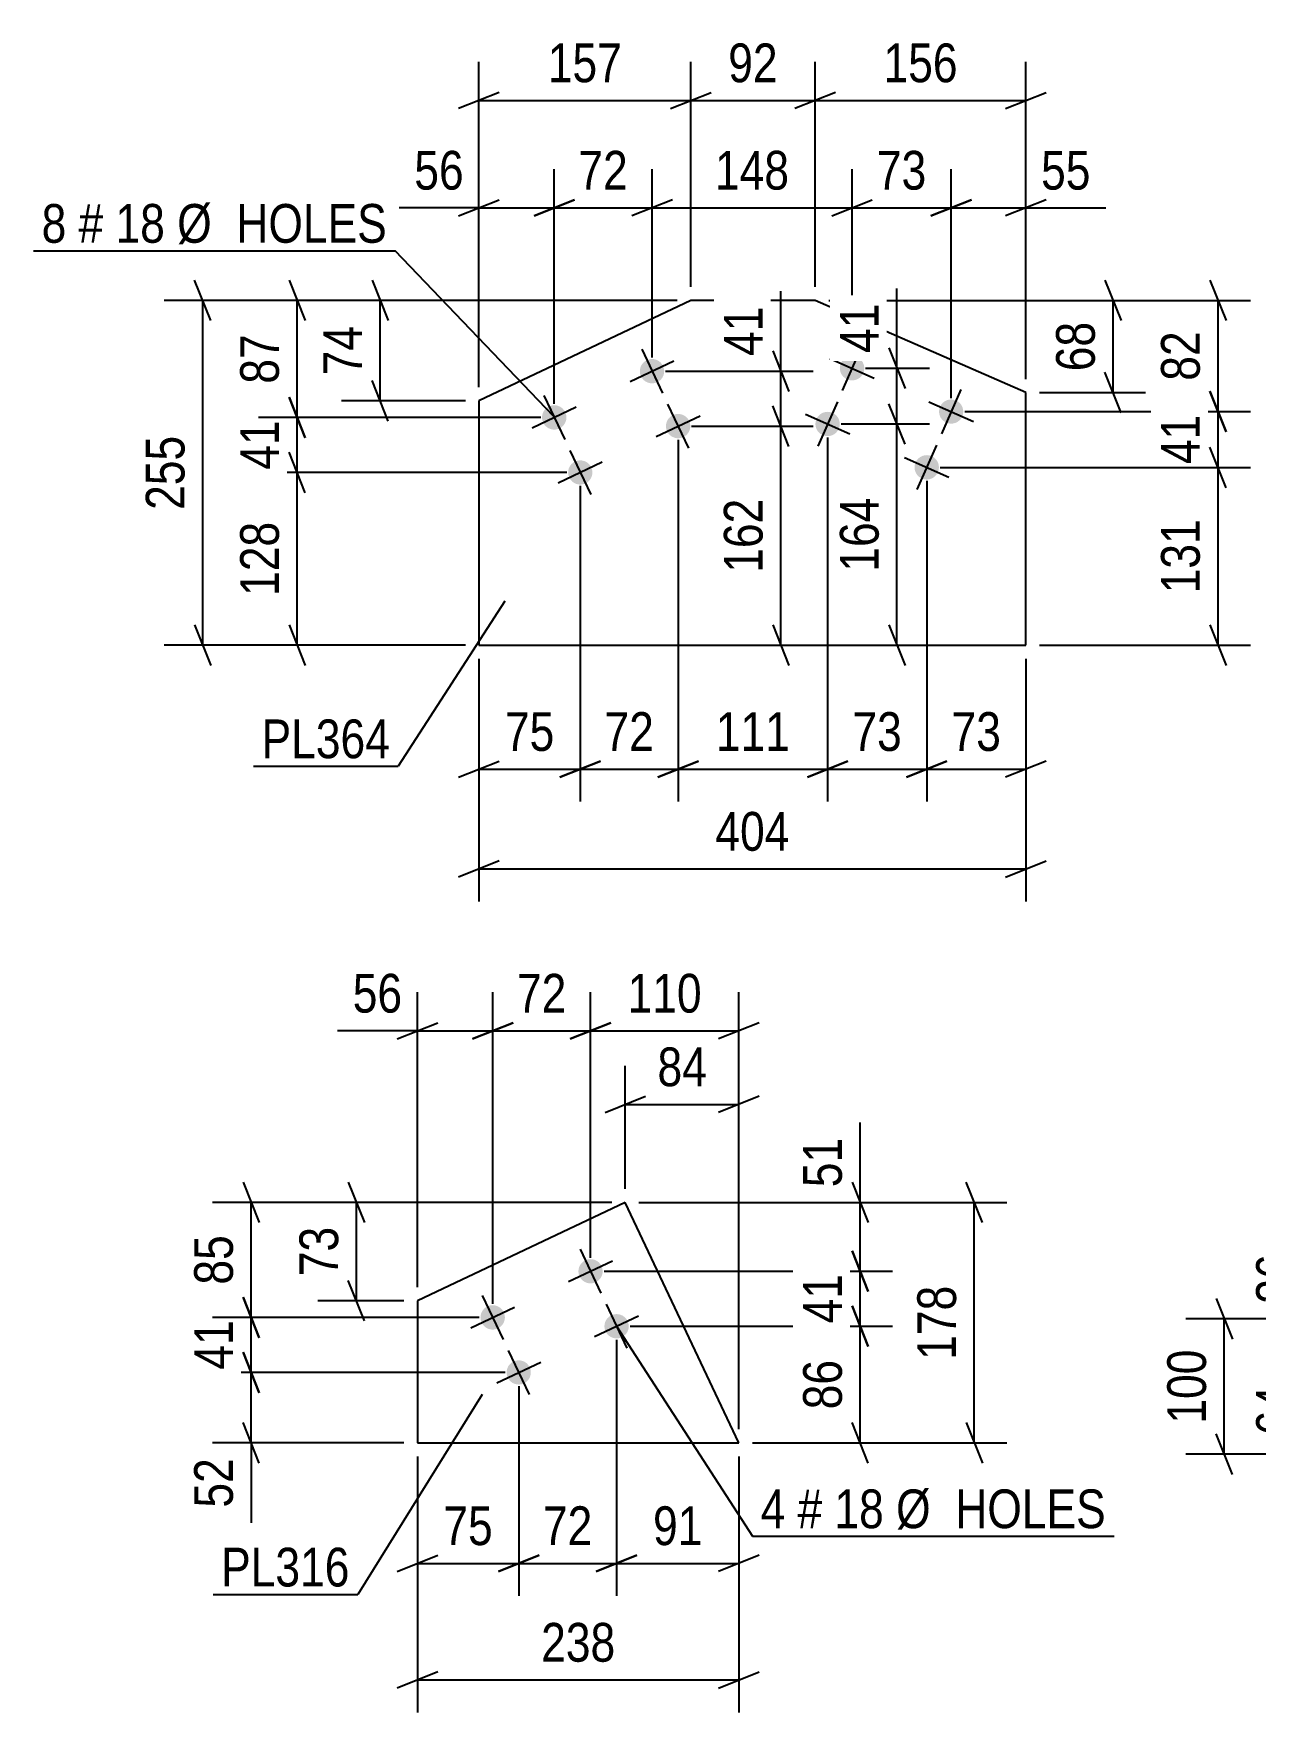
# Model space of a CAD drawing. Header units: millimetres. Extents: x 0 to 594, y 0 to 420.
# Drawn here: x 259.1 to 349.4, y 197.2 to 321.3 of the extents above; entities that cross this region are included whole.
import ezdxf

# ---------------------------------------------------------------- set-up
doc = ezdxf.new("R2010")
doc.units = ezdxf.units.MM
doc.styles.add('Arial Narrow', font='ARIALN.TTF', dxfattribs={"height": 0.2})

# ---------------------------------------------------------------- blocks, each defined once
blk = doc.blocks.new('Part-570345859-2017 - 2001')
at = {"color": 2, "linetype": 'Continuous'}
for p, q in [((302.84, 234.93), (287.47, 227.66)), ((311.24, 217.15), (302.84, 234.93)), ((287.47, 227.66), (287.47, 217.15)), ((287.47, 217.15), (311.24, 217.15))]:
    blk.add_line(p, q, dxfattribs=at)
blk = doc.blocks.new('Bolt-570345859-2022 - 2001')
at = {"linetype": 'Continuous'}
for points in [[(301.08, 230.22, -1), (299.46, 229.45, -1)], [(293.85, 226.81, -1), (292.22, 226.04, -1)], [(303.01, 226.15, -1), (301.38, 225.39, -1)], [(295.77, 222.74, -1), (294.15, 221.97, -1)]]:
    blk.add_hatch(color=1, dxfattribs=at).paths.add_polyline_path(points)
at = {"color": 1, "linetype": 'Continuous'}
for p, q in [((299.5, 231.47), (301.04, 228.21)), ((298.64, 229.07), (301.9, 230.61)), ((291.41, 225.65), (294.66, 227.19)), ((292.27, 228.05), (293.81, 224.79)), ((301.42, 227.4), (302.96, 224.14)), ((300.56, 225), (303.82, 226.54)), ((294.19, 223.98), (295.73, 220.73)), ((293.33, 221.58), (296.59, 223.12))]:
    blk.add_line(p, q, dxfattribs=at)
blk = doc.blocks.new('Bolt-570345859-1425 - 1376')
at = {"linetype": 'Continuous'}
for points in [[(305.63, 296.77, -1), (304, 296, -1)], [(298.4, 293.35, -1), (296.77, 292.58, -1)], [(307.56, 292.71, -1), (305.93, 291.94, -1)], [(300.32, 289.28, -1), (298.7, 288.51, -1)]]:
    blk.add_hatch(color=1, dxfattribs=at).paths.add_polyline_path(points)
at = {"color": 1, "linetype": 'Continuous'}
for p, q in [((304.05, 298.02), (305.59, 294.76)), ((303.19, 295.62), (306.44, 297.16)), ((296.82, 294.59), (298.36, 291.34)), ((295.96, 292.19), (299.21, 293.74)), ((305.12, 291.55), (308.37, 293.09)), ((305.97, 293.95), (307.51, 290.69)), ((298.74, 290.52), (300.28, 287.27)), ((297.88, 288.13), (301.14, 289.67))]:
    blk.add_line(p, q, dxfattribs=at)
blk = doc.blocks.new('Part-570345859-1392 - 1376')
at = {"color": 2, "linetype": 'Continuous'}
for p, q in [((307.68, 301.62), (292.02, 294.2)), ((316.88, 301.62), (307.68, 301.62)), ((332.46, 294.8), (316.88, 301.62)), ((292.02, 294.2), (292.02, 276.12)), ((332.46, 276.12), (332.46, 294.8)), ((292.02, 276.12), (332.46, 276.12))]:
    blk.add_line(p, q, dxfattribs=at)
blk = doc.blocks.new('Bolt-570345859-1430 - 1376')
at = {"linetype": 'Continuous'}
for points in [[(320.43, 296.24, -1), (318.78, 296.97, -1)], [(327.75, 293.04, -1), (326.11, 293.76, -1)], [(318.62, 292.12, -1), (316.97, 292.84, -1)], [(325.95, 288.91, -1), (324.3, 289.64, -1)]]:
    blk.add_hatch(color=1, dxfattribs=at).paths.add_polyline_path(points)
at = {"color": 1, "linetype": 'Continuous'}
for p, q in [((320.32, 298.25), (318.88, 294.96)), ((317.95, 297.33), (321.25, 295.88)), ((327.65, 295.04), (326.21, 291.75)), ((316.15, 293.21), (319.44, 291.76)), ((318.52, 294.13), (317.07, 290.83)), ((325.28, 294.12), (328.58, 292.67)), ((325.85, 290.92), (324.4, 287.63)), ((323.48, 290), (326.77, 288.55))]:
    blk.add_line(p, q, dxfattribs=at)
blk = doc.blocks.new('StraightDimension-570345859-5906 - 5767')
at = {"color": 7, "linetype": 'Continuous'}
for p, q in [((353.69, 226.31), (353.69, 232.22)), ((353.69, 226.31), (353.69, 232.22)), ((353.09, 227.81), (354.29, 224.81)), ((359.39, 226.31), (350.84, 226.31)), ((353.69, 222.74), (353.69, 226.31)), ((354.29, 221.24), (353.09, 224.24)), ((358.28, 222.74), (350.84, 222.74))]:
    blk.add_line(p, q, dxfattribs=at)
at = {"color": 0}
blk.add_wipeout([(352.94, 231.7), (348.74, 231.7), (348.74, 226.84), (352.94, 226.84)], dxfattribs=at)
at = {"color": 3, "style": 'Arial Narrow'}
blk.add_text('36', height=2.863, rotation=90.0002, dxfattribs=at).set_placement((352.34, 227.44))
blk = doc.blocks.new('StraightDimension-570345859-5930 - 5767')
at = {"color": 7, "linetype": 'Continuous'}
for p, q in [((353.09, 224.24), (354.29, 221.24)), ((358.28, 222.74), (350.84, 222.74)), ((353.69, 216.31), (353.69, 222.74)), ((354.29, 214.81), (353.09, 217.81)), ((366.71, 216.31), (350.84, 216.31))]:
    blk.add_line(p, q, dxfattribs=at)
at = {"color": 0}
blk.add_wipeout([(352.94, 221.96), (348.74, 221.96), (348.74, 217.1), (352.94, 217.1)], dxfattribs=at)
at = {"color": 3, "style": 'Arial Narrow'}
blk.add_text('64', height=2.863, rotation=90.0002, dxfattribs=at).set_placement((352.34, 217.7))
blk = doc.blocks.new('StraightDimension-570345859-5955 - 5767')
at = {"color": 7, "linetype": 'Continuous'}
for p, q in [((346.52, 227.81), (347.72, 224.81)), ((359.39, 226.31), (344.27, 226.31)), ((347.12, 216.31), (347.12, 226.31)), ((347.72, 214.81), (346.52, 217.81)), ((366.71, 216.31), (344.27, 216.31))]:
    blk.add_line(p, q, dxfattribs=at)
at = {"color": 0}
blk.add_wipeout([(346.37, 224.66), (342.17, 224.66), (342.17, 217.97), (346.37, 217.97)], dxfattribs=at)
at = {"color": 3, "style": 'Arial Narrow'}
blk.add_text('100', height=2.863, rotation=90.0002, dxfattribs=at).set_placement((345.77, 218.57))
blk = doc.blocks.new('StraightDimension-570345859-2045 - 2001')
at = {"color": 7, "linetype": 'Continuous'}
for p, q in [((319.6, 227.27), (320.8, 224.27)), ((303.19, 225.77), (322.6, 225.77)), ((320.2, 217.15), (320.2, 225.77)), ((320.8, 215.65), (319.6, 218.65)), ((312.24, 217.15), (322.6, 217.15))]:
    blk.add_line(p, q, dxfattribs=at)
at = {"color": 0}
blk.add_wipeout([(319.45, 223.89), (315.25, 223.89), (315.25, 219.03), (319.45, 219.03)], dxfattribs=at)
at = {"color": 3, "style": 'Arial Narrow'}
blk.add_text('86', height=2.863, rotation=90.0002, dxfattribs=at).set_placement((318.85, 219.63))
blk = doc.blocks.new('StraightDimension-570345859-2136 - 2001')
at = {"color": 7, "linetype": 'Continuous'}
for p, q in [((287.47, 216.15), (287.47, 197.22)), ((311.24, 216.15), (311.24, 197.22)), ((288.97, 200.22), (285.97, 199.02)), ((309.74, 199.02), (312.74, 200.22)), ((287.47, 199.62), (311.24, 199.62))]:
    blk.add_line(p, q, dxfattribs=at)
at = {"color": 0}
blk.add_wipeout([(302.7, 200.37), (302.7, 204.57), (296.02, 204.57), (296.02, 200.37)], dxfattribs=at)
at = {"color": 3, "style": 'Arial Narrow'}
blk.add_text('238', height=2.863, dxfattribs=at).set_placement((296.62, 200.97))
blk = doc.blocks.new('StraightDimension-570345859-2120 - 2001')
at = {"color": 7, "linetype": 'Continuous'}
for p, q in [((329.24, 233.43), (328.04, 236.43)), ((303.84, 234.93), (331.04, 234.93)), ((328.64, 217.15), (328.64, 234.93)), ((328.04, 218.65), (329.24, 215.65)), ((312.24, 217.15), (331.04, 217.15))]:
    blk.add_line(p, q, dxfattribs=at)
at = {"color": 0}
blk.add_wipeout([(327.89, 229.38), (323.69, 229.38), (323.69, 222.69), (327.89, 222.69)], dxfattribs=at)
at = {"color": 3, "style": 'Arial Narrow'}
blk.add_text('178', height=2.863, rotation=90.0002, dxfattribs=at).set_placement((327.29, 223.29))
blk = doc.blocks.new('StraightDimension-570345859-2068 - 2001')
at = {"color": 7, "linetype": 'Continuous'}
for p, q in [((274.58, 223.85), (275.78, 220.85)), ((293.96, 222.35), (272.33, 222.35)), ((275.18, 217.15), (275.18, 222.35)), ((275.78, 215.65), (274.58, 218.65)), ((286.47, 217.15), (272.33, 217.15)), ((275.18, 217.15), (275.18, 211.24)), ((275.18, 217.15), (275.18, 211.24))]:
    blk.add_line(p, q, dxfattribs=at)
at = {"color": 0}
blk.add_wipeout([(274.43, 216.62), (270.23, 216.62), (270.23, 211.76), (274.43, 211.76)], dxfattribs=at)
at = {"color": 3, "style": 'Arial Narrow'}
blk.add_text('52', height=2.863, rotation=90.0002, dxfattribs=at).set_placement((273.83, 212.36))
blk = doc.blocks.new('StraightDimension-570345859-2059 - 2001')
at = {"color": 7, "linetype": 'Continuous'}
for p, q in [((320.2, 234.93), (320.2, 240.83)), ((320.2, 234.93), (320.2, 240.83)), ((319.6, 236.43), (320.8, 233.43)), ((303.84, 234.93), (322.6, 234.93)), ((320.2, 229.84), (320.2, 234.93)), ((320.8, 228.34), (319.6, 231.34)), ((301.27, 229.84), (322.6, 229.84))]:
    blk.add_line(p, q, dxfattribs=at)
at = {"color": 0}
blk.add_wipeout([(319.45, 240.31), (315.25, 240.31), (315.25, 235.45), (319.45, 235.45)], dxfattribs=at)
at = {"color": 3, "style": 'Arial Narrow'}
blk.add_text('51', height=2.863, rotation=90.0002, dxfattribs=at).set_placement((318.85, 236.05))
blk = doc.blocks.new('StraightDimension-570345859-2030 - 2001')
at = {"color": 7, "linetype": 'Continuous'}
for p, q in [((302.19, 224.77), (302.19, 205.84)), ((311.24, 216.15), (311.24, 205.84)), ((300.69, 207.64), (303.69, 208.84)), ((312.74, 208.84), (309.74, 207.64)), ((302.19, 208.24), (311.24, 208.24))]:
    blk.add_line(p, q, dxfattribs=at)
at = {"color": 0}
blk.add_wipeout([(309.15, 208.99), (309.15, 213.19), (304.29, 213.19), (304.29, 208.99)], dxfattribs=at)
at = {"color": 3, "style": 'Arial Narrow'}
blk.add_text('91', height=2.863, dxfattribs=at).set_placement((304.89, 209.59))
blk = doc.blocks.new('StraightDimension-570345859-2024 - 2001')
at = {"color": 7, "linetype": 'Continuous'}
for p, q in [((294.96, 221.35), (294.96, 205.84)), ((287.47, 216.15), (287.47, 205.84)), ((285.97, 207.64), (288.97, 208.84)), ((296.46, 208.84), (293.46, 207.64)), ((287.47, 208.24), (294.96, 208.24))]:
    blk.add_line(p, q, dxfattribs=at)
at = {"color": 0}
blk.add_wipeout([(293.64, 208.99), (293.64, 213.19), (288.79, 213.19), (288.79, 208.99)], dxfattribs=at)
at = {"color": 3, "style": 'Arial Narrow'}
blk.add_text('75', height=2.863, dxfattribs=at).set_placement((289.39, 209.59))
blk = doc.blocks.new('StraightDimension-570345859-2036 - 2001')
at = {"color": 7, "linetype": 'Continuous'}
for p, q in [((302.19, 224.77), (302.19, 205.84)), ((294.96, 221.35), (294.96, 205.84)), ((293.46, 207.64), (296.46, 208.84)), ((303.69, 208.84), (300.69, 207.64)), ((294.96, 208.24), (302.19, 208.24))]:
    blk.add_line(p, q, dxfattribs=at)
at = {"color": 0}
blk.add_wipeout([(301, 208.99), (301, 213.19), (296.15, 213.19), (296.15, 208.99)], dxfattribs=at)
at = {"color": 3, "style": 'Arial Narrow'}
blk.add_text('72', height=2.863, dxfattribs=at).set_placement((296.75, 209.59))
blk = doc.blocks.new('StraightDimension-570345859-2051 - 2001')
at = {"color": 7, "linetype": 'Continuous'}
for p, q in [((319.6, 231.34), (320.8, 228.34)), ((301.27, 229.84), (322.6, 229.84)), ((320.2, 225.77), (320.2, 229.84)), ((320.8, 224.27), (319.6, 227.27)), ((303.19, 225.77), (322.6, 225.77))]:
    blk.add_line(p, q, dxfattribs=at)
at = {"color": 0}
blk.add_wipeout([(319.45, 230.23), (315.25, 230.23), (315.25, 225.38), (319.45, 225.38)], dxfattribs=at)
at = {"color": 3, "style": 'Arial Narrow'}
blk.add_text('41', height=2.863, rotation=90.0002, dxfattribs=at).set_placement((318.85, 225.98))
blk = doc.blocks.new('StraightDimension-570345859-2074 - 2001')
at = {"color": 7, "linetype": 'Continuous'}
for p, q in [((274.58, 227.92), (275.78, 224.92)), ((292.04, 226.42), (272.33, 226.42)), ((275.18, 222.35), (275.18, 226.42)), ((275.78, 220.85), (274.58, 223.85)), ((293.96, 222.35), (272.33, 222.35))]:
    blk.add_line(p, q, dxfattribs=at)
at = {"color": 0}
blk.add_wipeout([(274.43, 226.82), (270.23, 226.82), (270.23, 221.96), (274.43, 221.96)], dxfattribs=at)
at = {"color": 3, "style": 'Arial Narrow'}
blk.add_text('41', height=2.863, rotation=90.0002, dxfattribs=at).set_placement((273.83, 222.56))
blk = doc.blocks.new('StraightDimension-570345859-2082 - 2001')
at = {"color": 7, "linetype": 'Continuous'}
for p, q in [((274.58, 236.43), (275.78, 233.43)), ((301.84, 234.93), (272.33, 234.93)), ((275.18, 226.42), (275.18, 234.93)), ((275.78, 224.92), (274.58, 227.92)), ((292.04, 226.42), (272.33, 226.42))]:
    blk.add_line(p, q, dxfattribs=at)
at = {"color": 0}
blk.add_wipeout([(274.43, 233.1), (270.23, 233.1), (270.23, 228.25), (274.43, 228.25)], dxfattribs=at)
at = {"color": 3, "style": 'Arial Narrow'}
blk.add_text('85', height=2.863, rotation=90.0002, dxfattribs=at).set_placement((273.83, 228.85))
blk = doc.blocks.new('StraightDimension-570345859-2091 - 2001')
at = {"color": 7, "linetype": 'Continuous'}
for p, q in [((287.47, 228.66), (287.47, 250.46)), ((293.04, 227.42), (293.04, 250.46)), ((287.47, 247.61), (281.57, 247.61)), ((287.47, 247.61), (281.57, 247.61)), ((285.97, 247.01), (288.97, 248.21)), ((287.47, 247.61), (293.04, 247.61)), ((294.54, 248.21), (291.54, 247.01))]:
    blk.add_line(p, q, dxfattribs=at)
at = {"color": 0}
blk.add_wipeout([(286.95, 248.36), (286.95, 252.56), (282.09, 252.56), (282.09, 248.36)], dxfattribs=at)
at = {"color": 3, "style": 'Arial Narrow'}
blk.add_text('56', height=2.863, dxfattribs=at).set_placement((282.69, 248.96))
blk = doc.blocks.new('StraightDimension-570345859-2101 - 2001')
at = {"color": 7, "linetype": 'Continuous'}
for p, q in [((293.04, 227.42), (293.04, 250.46)), ((300.27, 230.84), (300.27, 250.46)), ((291.54, 247.01), (294.54, 248.21)), ((293.04, 247.61), (300.27, 247.61)), ((301.77, 248.21), (298.77, 247.01))]:
    blk.add_line(p, q, dxfattribs=at)
at = {"color": 0}
blk.add_wipeout([(299.08, 248.36), (299.08, 252.56), (294.23, 252.56), (294.23, 248.36)], dxfattribs=at)
at = {"color": 3, "style": 'Arial Narrow'}
blk.add_text('72', height=2.863, dxfattribs=at).set_placement((294.83, 248.96))
blk = doc.blocks.new('StraightDimension-570345859-2111 - 2001')
at = {"color": 7, "linetype": 'Continuous'}
for p, q in [((300.27, 230.84), (300.27, 250.46)), ((311.24, 218.15), (311.24, 250.46)), ((298.77, 247.01), (301.77, 248.21)), ((300.27, 247.61), (311.24, 247.61)), ((312.74, 248.21), (309.74, 247.01))]:
    blk.add_line(p, q, dxfattribs=at)
at = {"color": 0}
blk.add_wipeout([(309.1, 248.36), (309.1, 252.56), (302.41, 252.56), (302.41, 248.36)], dxfattribs=at)
at = {"color": 3, "style": 'Arial Narrow'}
blk.add_text('110', height=2.863, dxfattribs=at).set_placement((303.01, 248.96))
blk = doc.blocks.new('StraightDimension-570345859-2127 - 2001')
at = {"color": 7, "linetype": 'Continuous'}
for p, q in [((282.36, 236.43), (283.56, 233.43)), ((301.84, 234.93), (280.11, 234.93)), ((282.96, 227.66), (282.96, 234.93)), ((283.56, 226.16), (282.36, 229.16)), ((286.47, 227.66), (280.11, 227.66))]:
    blk.add_line(p, q, dxfattribs=at)
at = {"color": 0}
blk.add_wipeout([(282.21, 233.72), (278.01, 233.72), (278.01, 228.87), (282.21, 228.87)], dxfattribs=at)
at = {"color": 3, "style": 'Arial Narrow'}
blk.add_text('73', height=2.863, rotation=90.0002, dxfattribs=at).set_placement((281.61, 229.47))
blk = doc.blocks.new('StraightDimension-570345859-2141 - 2001')
at = {"color": 7, "linetype": 'Continuous'}
for p, q in [((302.84, 235.93), (302.84, 245.02)), ((311.24, 218.15), (311.24, 245.02)), ((301.34, 241.57), (304.34, 242.77)), ((302.84, 242.17), (311.24, 242.17)), ((312.74, 242.77), (309.74, 241.57))]:
    blk.add_line(p, q, dxfattribs=at)
at = {"color": 0}
blk.add_wipeout([(309.47, 242.92), (309.47, 247.12), (304.62, 247.12), (304.62, 242.92)], dxfattribs=at)
at = {"color": 3, "style": 'Arial Narrow'}
blk.add_text('84', height=2.863, dxfattribs=at).set_placement((305.22, 243.52))
blk = doc.blocks.new('StraightDimension-570345859-1489 - 1376')
at = {"color": 7, "linetype": 'Continuous'}
for p, q in [((292.02, 295.2), (292.02, 311.31)), ((297.59, 293.96), (297.59, 311.31)), ((292.02, 308.46), (286.11, 308.46)), ((292.02, 308.46), (286.11, 308.46)), ((290.52, 307.86), (293.52, 309.06)), ((292.02, 308.46), (297.59, 308.46)), ((299.09, 309.06), (296.09, 307.86))]:
    blk.add_line(p, q, dxfattribs=at)
at = {"color": 0}
blk.add_wipeout([(291.5, 309.21), (291.5, 313.41), (286.64, 313.41), (286.64, 309.21)], dxfattribs=at)
at = {"color": 3, "style": 'Arial Narrow'}
blk.add_text('56', height=2.863, dxfattribs=at).set_placement((287.24, 309.81))
blk = doc.blocks.new('StraightDimension-570345859-1444 - 1376')
at = {"color": 7, "linetype": 'Continuous'}
for p, q in [((307.68, 302.62), (307.68, 319.25)), ((316.88, 302.62), (316.88, 319.25)), ((306.18, 315.8), (309.18, 317)), ((318.38, 317), (315.38, 315.8)), ((307.68, 316.4), (316.88, 316.4))]:
    blk.add_line(p, q, dxfattribs=at)
at = {"color": 0}
blk.add_wipeout([(314.71, 317.15), (314.71, 321.35), (309.85, 321.35), (309.85, 317.15)], dxfattribs=at)
at = {"color": 3, "style": 'Arial Narrow'}
blk.add_text('92', height=2.863, dxfattribs=at).set_placement((310.45, 317.75))
blk = doc.blocks.new('StraightDimension-570345859-1432 - 1376')
at = {"color": 7, "linetype": 'Continuous'}
for p, q in [((292.02, 295.2), (292.02, 319.25)), ((307.68, 302.62), (307.68, 319.25)), ((293.52, 317), (290.52, 315.8)), ((306.18, 315.8), (309.18, 317)), ((292.02, 316.4), (307.68, 316.4))]:
    blk.add_line(p, q, dxfattribs=at)
at = {"color": 0}
blk.add_wipeout([(303.19, 317.15), (303.19, 321.35), (296.51, 321.35), (296.51, 317.15)], dxfattribs=at)
at = {"color": 3, "style": 'Arial Narrow'}
blk.add_text('157', height=2.863, dxfattribs=at).set_placement((297.11, 317.75))
blk = doc.blocks.new('StraightDimension-570345859-1519 - 1376')
at = {"color": 7, "linetype": 'Continuous'}
for p, q in [((319.6, 297.61), (319.6, 311.31)), ((326.93, 294.4), (326.93, 311.31)), ((318.1, 307.86), (321.1, 309.06)), ((319.6, 308.46), (326.93, 308.46)), ((328.43, 309.06), (325.43, 307.86))]:
    blk.add_line(p, q, dxfattribs=at)
at = {"color": 0}
blk.add_wipeout([(325.69, 309.21), (325.69, 313.41), (320.84, 313.41), (320.84, 309.21)], dxfattribs=at)
at = {"color": 3, "style": 'Arial Narrow'}
blk.add_text('73', height=2.863, dxfattribs=at).set_placement((321.44, 309.81))
blk = doc.blocks.new('StraightDimension-570345859-1455 - 1376')
at = {"color": 7, "linetype": 'Continuous'}
for p, q in [((316.88, 302.62), (316.88, 319.25)), ((332.46, 295.8), (332.46, 319.25)), ((318.38, 317), (315.38, 315.8)), ((330.96, 315.8), (333.96, 317)), ((316.88, 316.4), (332.46, 316.4))]:
    blk.add_line(p, q, dxfattribs=at)
at = {"color": 0}
blk.add_wipeout([(328.01, 317.15), (328.01, 321.35), (321.33, 321.35), (321.33, 317.15)], dxfattribs=at)
at = {"color": 3, "style": 'Arial Narrow'}
blk.add_text('156', height=2.863, dxfattribs=at).set_placement((321.93, 317.75))
blk = doc.blocks.new('StraightDimension-570345859-1599 - 1376')
at = {"color": 7, "linetype": 'Continuous'}
for p, q in [((306.74, 291.32), (306.74, 264.56)), ((317.8, 291.48), (317.8, 264.56)), ((305.24, 266.36), (308.24, 267.56)), ((306.74, 266.96), (317.8, 266.96)), ((319.3, 267.56), (316.3, 266.36))]:
    blk.add_line(p, q, dxfattribs=at)
at = {"color": 0}
blk.add_wipeout([(315.61, 267.71), (315.61, 271.91), (308.93, 271.91), (308.93, 267.71)], dxfattribs=at)
at = {"color": 3, "style": 'Arial Narrow'}
blk.add_text('111', height=2.863, dxfattribs=at).set_placement((309.53, 268.31))
blk = doc.blocks.new('StraightDimension-570345859-1466 - 1376')
at = {"color": 7, "linetype": 'Continuous'}
for p, q in [((292.02, 275.12), (292.02, 257.18)), ((332.46, 275.12), (332.46, 257.18)), ((293.52, 260.18), (290.52, 258.98)), ((292.02, 259.58), (332.46, 259.58)), ((330.96, 258.98), (333.96, 260.18))]:
    blk.add_line(p, q, dxfattribs=at)
at = {"color": 0}
blk.add_wipeout([(315.58, 260.33), (315.58, 264.53), (308.9, 264.53), (308.9, 260.33)], dxfattribs=at)
at = {"color": 3, "style": 'Arial Narrow'}
blk.add_text('404', height=2.863, dxfattribs=at).set_placement((309.5, 260.93))
blk = doc.blocks.new('StraightDimension-570345859-1471 - 1376')
at = {"color": 7, "linetype": 'Continuous'}
for p, q in [((338.3, 303.12), (339.5, 300.12)), ((317.88, 301.62), (341.3, 301.62)), ((338.9, 294.8), (338.9, 301.62)), ((339.5, 293.3), (338.3, 296.3)), ((333.46, 294.8), (341.3, 294.8))]:
    blk.add_line(p, q, dxfattribs=at)
at = {"color": 0}
blk.add_wipeout([(338.15, 300.63), (333.95, 300.63), (333.95, 295.78), (338.15, 295.78)], dxfattribs=at)
at = {"color": 3, "style": 'Arial Narrow'}
blk.add_text('68', height=2.863, rotation=90.0002, dxfattribs=at).set_placement((337.55, 296.38))
blk = doc.blocks.new('StraightDimension-570345859-1480 - 1376')
at = {"color": 7, "linetype": 'Continuous'}
for p, q in [((284.12, 303.12), (285.32, 300.12)), ((306.68, 301.62), (281.87, 301.62)), ((284.72, 294.2), (284.72, 301.62)), ((285.32, 292.7), (284.12, 295.7)), ((291.02, 294.2), (281.87, 294.2))]:
    blk.add_line(p, q, dxfattribs=at)
at = {"color": 0}
blk.add_wipeout([(283.97, 300.34), (279.77, 300.34), (279.77, 295.48), (283.97, 295.48)], dxfattribs=at)
at = {"color": 3, "style": 'Arial Narrow'}
blk.add_text('74', height=2.863, rotation=90.0002, dxfattribs=at).set_placement((283.37, 296.08))
blk = doc.blocks.new('StraightDimension-570345859-1499 - 1376')
at = {"color": 7, "linetype": 'Continuous'}
for p, q in [((297.59, 293.96), (297.59, 311.31)), ((304.82, 297.39), (304.82, 311.31)), ((296.09, 307.86), (299.09, 309.06)), ((297.59, 308.46), (304.82, 308.46)), ((306.32, 309.06), (303.32, 307.86))]:
    blk.add_line(p, q, dxfattribs=at)
at = {"color": 0}
blk.add_wipeout([(303.63, 309.21), (303.63, 313.41), (298.77, 313.41), (298.77, 309.21)], dxfattribs=at)
at = {"color": 3, "style": 'Arial Narrow'}
blk.add_text('72', height=2.863, dxfattribs=at).set_placement((299.37, 309.81))
blk = doc.blocks.new('StraightDimension-570345859-1509 - 1376')
at = {"color": 7, "linetype": 'Continuous'}
for p, q in [((304.82, 297.39), (304.82, 311.31)), ((319.6, 297.61), (319.6, 311.31)), ((306.32, 309.06), (303.32, 307.86)), ((304.82, 308.46), (319.6, 308.46)), ((318.1, 307.86), (321.1, 309.06))]:
    blk.add_line(p, q, dxfattribs=at)
at = {"color": 0}
blk.add_wipeout([(315.55, 309.21), (315.55, 313.41), (308.87, 313.41), (308.87, 309.21)], dxfattribs=at)
at = {"color": 3, "style": 'Arial Narrow'}
blk.add_text('148', height=2.863, dxfattribs=at).set_placement((309.47, 309.81))
blk = doc.blocks.new('StraightDimension-570345859-1640 - 1376')
at = {"color": 7, "linetype": 'Continuous'}
for p, q in [((314.94, 290.82), (313.74, 293.82)), ((307.74, 292.32), (316.74, 292.32)), ((314.34, 276.12), (314.34, 292.32)), ((313.74, 277.62), (314.94, 274.62)), ((313.24, 276.12), (316.74, 276.12))]:
    blk.add_line(p, q, dxfattribs=at)
at = {"color": 0}
blk.add_wipeout([(313.59, 287.57), (309.39, 287.57), (309.39, 280.88), (313.59, 280.88)], dxfattribs=at)
at = {"color": 3, "style": 'Arial Narrow'}
blk.add_text('162', height=2.863, rotation=90.0002, dxfattribs=at).set_placement((312.99, 281.48))
blk = doc.blocks.new('StraightDimension-570345859-1529 - 1376')
at = {"color": 7, "linetype": 'Continuous'}
for p, q in [((326.93, 294.4), (326.93, 311.31)), ((332.46, 295.8), (332.46, 311.31)), ((325.43, 307.86), (328.43, 309.06)), ((326.93, 308.46), (332.46, 308.46)), ((333.96, 309.06), (330.96, 307.86)), ((332.46, 308.46), (338.36, 308.46)), ((332.46, 308.46), (338.36, 308.46))]:
    blk.add_line(p, q, dxfattribs=at)
at = {"color": 0}
blk.add_wipeout([(337.84, 309.21), (337.84, 313.41), (332.98, 313.41), (332.98, 309.21)], dxfattribs=at)
at = {"color": 3, "style": 'Arial Narrow'}
blk.add_text('55', height=2.863, dxfattribs=at).set_placement((333.58, 309.81))
blk = doc.blocks.new('StraightDimension-570345859-1540 - 1376')
at = {"color": 7, "linetype": 'Continuous'}
for p, q in [((279.18, 287.4), (277.98, 290.4)), ((298.51, 288.9), (275.73, 288.9)), ((278.58, 276.12), (278.58, 288.9)), ((277.98, 277.62), (279.18, 274.62)), ((291.02, 276.12), (275.73, 276.12))]:
    blk.add_line(p, q, dxfattribs=at)
at = {"color": 0}
blk.add_wipeout([(277.83, 285.85), (273.63, 285.85), (273.63, 279.17), (277.83, 279.17)], dxfattribs=at)
at = {"color": 3, "style": 'Arial Narrow'}
blk.add_text('128', height=2.863, rotation=90.0002, dxfattribs=at).set_placement((277.23, 279.77))
blk = doc.blocks.new('StraightDimension-570345859-1546 - 1376')
at = {"color": 7, "linetype": 'Continuous'}
for p, q in [((277.98, 294.46), (279.18, 291.46)), ((296.59, 292.96), (275.73, 292.96)), ((278.58, 288.9), (278.58, 292.96)), ((279.18, 287.4), (277.98, 290.4)), ((298.51, 288.9), (275.73, 288.9))]:
    blk.add_line(p, q, dxfattribs=at)
at = {"color": 0}
blk.add_wipeout([(277.83, 293.36), (273.63, 293.36), (273.63, 288.5), (277.83, 288.5)], dxfattribs=at)
at = {"color": 3, "style": 'Arial Narrow'}
blk.add_text('41', height=2.863, rotation=90.0002, dxfattribs=at).set_placement((277.23, 289.1))
blk = doc.blocks.new('StraightDimension-570345859-1554 - 1376')
at = {"color": 7, "linetype": 'Continuous'}
for p, q in [((277.98, 303.12), (279.18, 300.12)), ((306.68, 301.62), (275.73, 301.62)), ((278.58, 292.96), (278.58, 301.62)), ((279.18, 291.46), (277.98, 294.46)), ((296.59, 292.96), (275.73, 292.96))]:
    blk.add_line(p, q, dxfattribs=at)
at = {"color": 0}
blk.add_wipeout([(277.83, 299.72), (273.63, 299.72), (273.63, 294.86), (277.83, 294.86)], dxfattribs=at)
at = {"color": 3, "style": 'Arial Narrow'}
blk.add_text('87', height=2.863, rotation=90.0002, dxfattribs=at).set_placement((277.23, 295.46))
blk = doc.blocks.new('StraightDimension-570345859-1563 - 1376')
at = {"color": 7, "linetype": 'Continuous'}
for p, q in [((346.06, 303.12), (347.26, 300.12)), ((317.88, 301.62), (349.06, 301.62)), ((346.66, 293.4), (346.66, 301.62)), ((347.26, 291.9), (346.06, 294.9)), ((327.93, 293.4), (349.06, 293.4))]:
    blk.add_line(p, q, dxfattribs=at)
at = {"color": 0}
blk.add_wipeout([(345.91, 299.93), (341.71, 299.93), (341.71, 295.08), (345.91, 295.08)], dxfattribs=at)
at = {"color": 3, "style": 'Arial Narrow'}
blk.add_text('82', height=2.863, rotation=90.0002, dxfattribs=at).set_placement((345.31, 295.68))
blk = doc.blocks.new('StraightDimension-570345859-1571 - 1376')
at = {"color": 7, "linetype": 'Continuous'}
for p, q in [((346.06, 294.9), (347.26, 291.9)), ((327.93, 293.4), (349.06, 293.4)), ((346.66, 289.27), (346.66, 293.4)), ((347.26, 287.77), (346.06, 290.77)), ((326.12, 289.27), (349.06, 289.27))]:
    blk.add_line(p, q, dxfattribs=at)
at = {"color": 0}
blk.add_wipeout([(345.91, 293.76), (341.71, 293.76), (341.71, 288.91), (345.91, 288.91)], dxfattribs=at)
at = {"color": 3, "style": 'Arial Narrow'}
blk.add_text('41', height=2.863, rotation=90.0002, dxfattribs=at).set_placement((345.31, 289.51))
blk = doc.blocks.new('StraightDimension-570345859-1579 - 1376')
at = {"color": 7, "linetype": 'Continuous'}
for p, q in [((347.26, 287.77), (346.06, 290.77)), ((326.12, 289.27), (349.06, 289.27)), ((346.66, 276.12), (346.66, 289.27)), ((346.06, 277.62), (347.26, 274.62)), ((333.46, 276.12), (349.06, 276.12))]:
    blk.add_line(p, q, dxfattribs=at)
at = {"color": 0}
blk.add_wipeout([(345.91, 286.04), (341.71, 286.04), (341.71, 279.36), (345.91, 279.36)], dxfattribs=at)
at = {"color": 3, "style": 'Arial Narrow'}
blk.add_text('131', height=2.863, rotation=90.0002, dxfattribs=at).set_placement((345.31, 279.96))
blk = doc.blocks.new('StraightDimension-570345859-1586 - 1376')
at = {"color": 7, "linetype": 'Continuous'}
for p, q in [((272.2, 300.12), (271, 303.12)), ((306.68, 301.62), (268.75, 301.62)), ((271.6, 276.12), (271.6, 301.62)), ((271, 277.62), (272.2, 274.62)), ((291.02, 276.12), (268.75, 276.12))]:
    blk.add_line(p, q, dxfattribs=at)
at = {"color": 0}
blk.add_wipeout([(270.85, 292.21), (266.65, 292.21), (266.65, 285.53), (270.85, 285.53)], dxfattribs=at)
at = {"color": 3, "style": 'Arial Narrow'}
blk.add_text('255', height=2.863, rotation=90.0002, dxfattribs=at).set_placement((270.25, 286.13))
blk = doc.blocks.new('StraightDimension-570345859-1657 - 1376')
at = {"color": 7, "linetype": 'Continuous'}
for p, q in [((322.92, 296.61), (322.92, 302.51)), ((322.92, 296.61), (322.92, 302.51)), ((322.32, 298.11), (323.52, 295.11)), ((320.6, 296.61), (325.32, 296.61)), ((322.92, 292.48), (322.92, 296.61)), ((323.52, 290.98), (322.32, 293.98)), ((318.8, 292.48), (325.32, 292.48))]:
    blk.add_line(p, q, dxfattribs=at)
at = {"color": 0}
blk.add_wipeout([(322.17, 301.99), (317.97, 301.99), (317.97, 297.13), (322.17, 297.13)], dxfattribs=at)
at = {"color": 3, "style": 'Arial Narrow'}
blk.add_text('41', height=2.863, rotation=90.0002, dxfattribs=at).set_placement((321.57, 297.73))
blk = doc.blocks.new('StraightDimension-570345859-1593 - 1376')
at = {"color": 7, "linetype": 'Continuous'}
for p, q in [((299.51, 287.9), (299.51, 264.56)), ((292.02, 275.12), (292.02, 264.56)), ((290.52, 266.36), (293.52, 267.56)), ((292.02, 266.96), (299.51, 266.96)), ((301.01, 267.56), (298.01, 266.36))]:
    blk.add_line(p, q, dxfattribs=at)
at = {"color": 0}
blk.add_wipeout([(298.19, 267.71), (298.19, 271.91), (293.34, 271.91), (293.34, 267.71)], dxfattribs=at)
at = {"color": 3, "style": 'Arial Narrow'}
blk.add_text('75', height=2.863, dxfattribs=at).set_placement((293.94, 268.31))
blk = doc.blocks.new('StraightDimension-570345859-1607 - 1376')
at = {"color": 7, "linetype": 'Continuous'}
for p, q in [((306.74, 291.32), (306.74, 264.56)), ((299.51, 287.9), (299.51, 264.56)), ((298.01, 266.36), (301.01, 267.56)), ((299.51, 266.96), (306.74, 266.96)), ((308.24, 267.56), (305.24, 266.36))]:
    blk.add_line(p, q, dxfattribs=at)
at = {"color": 0}
blk.add_wipeout([(305.55, 267.71), (305.55, 271.91), (300.7, 271.91), (300.7, 267.71)], dxfattribs=at)
at = {"color": 3, "style": 'Arial Narrow'}
blk.add_text('72', height=2.863, dxfattribs=at).set_placement((301.3, 268.31))
blk = doc.blocks.new('StraightDimension-570345859-1615 - 1376')
at = {"color": 7, "linetype": 'Continuous'}
for p, q in [((325.12, 288.27), (325.12, 264.56)), ((332.46, 275.12), (332.46, 264.56)), ((323.62, 266.36), (326.62, 267.56)), ((325.12, 266.96), (332.46, 266.96)), ((333.96, 267.56), (330.96, 266.36))]:
    blk.add_line(p, q, dxfattribs=at)
at = {"color": 0}
blk.add_wipeout([(331.22, 267.71), (331.22, 271.91), (326.36, 271.91), (326.36, 267.71)], dxfattribs=at)
at = {"color": 3, "style": 'Arial Narrow'}
blk.add_text('73', height=2.863, dxfattribs=at).set_placement((326.96, 268.31))
blk = doc.blocks.new('StraightDimension-570345859-1621 - 1376')
at = {"color": 7, "linetype": 'Continuous'}
for p, q in [((317.8, 291.48), (317.8, 264.56)), ((325.12, 288.27), (325.12, 264.56)), ((316.3, 266.36), (319.3, 267.56)), ((317.8, 266.96), (325.12, 266.96)), ((326.62, 267.56), (323.62, 266.36))]:
    blk.add_line(p, q, dxfattribs=at)
at = {"color": 0}
blk.add_wipeout([(323.89, 267.71), (323.89, 271.91), (319.03, 271.91), (319.03, 267.71)], dxfattribs=at)
at = {"color": 3, "style": 'Arial Narrow'}
blk.add_text('73', height=2.863, dxfattribs=at).set_placement((319.63, 268.31))
blk = doc.blocks.new('StraightDimension-570345859-1630 - 1376')
at = {"color": 7, "linetype": 'Continuous'}
for p, q in [((314.34, 296.39), (314.34, 302.29)), ((314.34, 296.39), (314.34, 302.29)), ((313.74, 297.89), (314.94, 294.89)), ((305.82, 296.39), (316.74, 296.39)), ((314.34, 292.32), (314.34, 296.39)), ((314.94, 290.82), (313.74, 293.82)), ((307.74, 292.32), (316.74, 292.32))]:
    blk.add_line(p, q, dxfattribs=at)
at = {"color": 0}
blk.add_wipeout([(313.59, 301.77), (309.39, 301.77), (309.39, 296.91), (313.59, 296.91)], dxfattribs=at)
at = {"color": 3, "style": 'Arial Narrow'}
blk.add_text('41', height=2.863, rotation=90.0002, dxfattribs=at).set_placement((312.99, 297.51))
blk = doc.blocks.new('StraightDimension-570345859-1667 - 1376')
at = {"color": 7, "linetype": 'Continuous'}
for p, q in [((323.52, 290.98), (322.32, 293.98)), ((318.8, 292.48), (325.32, 292.48)), ((322.92, 276.12), (322.92, 292.48)), ((322.32, 277.62), (323.52, 274.62)), ((313.24, 276.12), (325.32, 276.12))]:
    blk.add_line(p, q, dxfattribs=at)
at = {"color": 0}
blk.add_wipeout([(322.17, 287.65), (317.97, 287.65), (317.97, 280.96), (322.17, 280.96)], dxfattribs=at)
at = {"color": 3, "style": 'Arial Narrow'}
blk.add_text('164', height=2.863, rotation=90.0002, dxfattribs=at).set_placement((321.57, 281.56))
blk = doc.blocks.new('Mark-570345859-2013 - 2001')
at = {"color": 0}
blk.add_wipeout([(282.46, 206.53), (282.46, 209.53), (272.96, 209.53), (272.96, 206.53)], dxfattribs=at)
blk.add_wipeout([(282.46, 206.53), (282.46, 209.53), (272.96, 209.53), (272.96, 206.53)], dxfattribs=at)
at = {"color": 30, "linetype": 'Continuous'}
for p in [(292.26, 220.73), (272.36, 205.93)]:
    blk.add_line(p, (283.06, 205.93), dxfattribs=at)
at = {"color": 3, "style": 'Arial Narrow'}
blk.add_text('PL316', height=2.863, dxfattribs=at).set_placement((272.96, 206.53))
blk = doc.blocks.new('Mark-570345859-2018 - 2001')
at = {"color": 0}
for points in [[(314.68, 210.84), (314.68, 213.84), (312.85, 213.84), (312.85, 210.84)], [(317.4, 210.84), (317.4, 213.84), (315.58, 213.84), (315.58, 210.84)], [(321.96, 210.84), (321.96, 213.84), (318.3, 213.84), (318.3, 210.84)], [(338.39, 210.84), (338.39, 213.84), (322.86, 213.84), (322.86, 210.84)]]:
    blk.add_wipeout(points, dxfattribs=at)
for points in [[(314.68, 210.84), (314.68, 213.84), (312.85, 213.84), (312.85, 210.84)], [(317.4, 210.84), (317.4, 213.84), (315.58, 213.84), (315.58, 210.84)], [(321.96, 210.84), (321.96, 213.84), (318.3, 213.84), (318.3, 210.84)], [(338.39, 210.84), (338.39, 213.84), (322.86, 213.84), (322.86, 210.84)]]:
    blk.add_wipeout(points, dxfattribs=at)
at = {"color": 7, "linetype": 'Continuous'}
for p, q in [((302.19, 225.77), (312.25, 210.24)), ((312.25, 210.24), (338.99, 210.24))]:
    blk.add_line(p, q, dxfattribs=at)
at = {"color": 3, "style": 'Arial Narrow'}
for s, height, p in [('4', 2.86, (312.85, 210.84)), ('#', 2.86, (315.58, 210.84)), ('18', 2.863, (318.3, 210.84)), ('Ø  HOLES', 2.863, (322.86, 210.84))]:
    blk.add_text(s, height=height, dxfattribs=at).set_placement(p)
blk = doc.blocks.new('Mark-570345859-1388 - 1376')
at = {"color": 0}
blk.add_wipeout([(285.46, 267.77), (285.46, 270.77), (275.95, 270.77), (275.95, 267.77)], dxfattribs=at)
blk.add_wipeout([(285.46, 267.77), (285.46, 270.77), (275.95, 270.77), (275.95, 267.77)], dxfattribs=at)
at = {"color": 30, "linetype": 'Continuous'}
for p in [(293.93, 279.39), (275.35, 267.17)]:
    blk.add_line(p, (286.06, 267.17), dxfattribs=at)
at = {"color": 3, "style": 'Arial Narrow'}
blk.add_text('PL364', height=2.863, dxfattribs=at).set_placement((275.95, 267.77))
blk = doc.blocks.new('MarkSet-570345859-1708 - 1376')
at = {"color": 0}
for points in [[(261.52, 305.88), (261.52, 308.88), (259.69, 308.88), (259.69, 305.88)], [(264.25, 305.88), (264.25, 308.88), (262.42, 308.88), (262.42, 305.88)], [(268.81, 305.88), (268.81, 308.88), (265.15, 308.88), (265.15, 305.88)], [(285.23, 305.88), (285.23, 308.88), (269.71, 308.88), (269.71, 305.88)]]:
    blk.add_wipeout(points, dxfattribs=at)
for points in [[(261.52, 305.88), (261.52, 308.88), (259.69, 308.88), (259.69, 305.88)], [(264.25, 305.88), (264.25, 308.88), (262.42, 308.88), (262.42, 305.88)], [(268.81, 305.88), (268.81, 308.88), (265.15, 308.88), (265.15, 305.88)], [(285.23, 305.88), (285.23, 308.88), (269.71, 308.88), (269.71, 305.88)]]:
    blk.add_wipeout(points, dxfattribs=at)
at = {"color": 7, "linetype": 'Continuous'}
for p in [(259.09, 305.28), (297.54, 293.06)]:
    blk.add_line(p, (285.83, 305.28), dxfattribs=at)
at = {"color": 3, "style": 'Arial Narrow'}
for s, height, p in [('8', 2.86, (259.69, 305.88)), ('#', 2.86, (262.42, 305.88)), ('18', 2.863, (265.15, 305.88)), ('Ø  HOLES', 2.863, (269.71, 305.88))]:
    blk.add_text(s, height=height, dxfattribs=at).set_placement(p)

msp = doc.modelspace()

# ---------------------------------------------------------------- block references
for name in ['StraightDimension-570345859-1444 - 1376', 'Part-570345859-1392 - 1376', 'Bolt-570345859-1425 - 1376', 'Bolt-570345859-1430 - 1376', 'Part-570345859-2017 - 2001', 'StraightDimension-570345859-5906 - 5767', 'Bolt-570345859-2022 - 2001']:
    msp.add_blockref(name, (0, 0))

# ---------------------------------------------------------------- next in the draw order: block references
for name in ['StraightDimension-570345859-1489 - 1376', 'StraightDimension-570345859-1519 - 1376', 'StraightDimension-570345859-1599 - 1376', 'StraightDimension-570345859-2045 - 2001', 'StraightDimension-570345859-5930 - 5767']:
    msp.add_blockref(name, (0, 0))

# ---------------------------------------------------------------- next in the draw order: block references
for name in ['StraightDimension-570345859-1432 - 1376', 'StraightDimension-570345859-1455 - 1376', 'StraightDimension-570345859-1466 - 1376', 'StraightDimension-570345859-5955 - 5767', 'StraightDimension-570345859-2136 - 2001']:
    msp.add_blockref(name, (0, 0))

# ---------------------------------------------------------------- next in the draw order: block references
for name in ['StraightDimension-570345859-1480 - 1376', 'StraightDimension-570345859-1471 - 1376', 'StraightDimension-570345859-1640 - 1376', 'StraightDimension-570345859-1540 - 1376', 'StraightDimension-570345859-2120 - 2001', 'StraightDimension-570345859-2068 - 2001']:
    msp.add_blockref(name, (0, 0))

# ---------------------------------------------------------------- next in the draw order: block references
for name in ['StraightDimension-570345859-1499 - 1376', 'StraightDimension-570345859-1529 - 1376', 'StraightDimension-570345859-2059 - 2001', 'StraightDimension-570345859-2030 - 2001', 'StraightDimension-570345859-2024 - 2001']:
    msp.add_blockref(name, (0, 0))

# ---------------------------------------------------------------- next in the draw order: block references
for name in ['StraightDimension-570345859-1509 - 1376', 'StraightDimension-570345859-1546 - 1376', 'StraightDimension-570345859-2036 - 2001']:
    msp.add_blockref(name, (0, 0))

# ---------------------------------------------------------------- next in the draw order: block references
for name in ['StraightDimension-570345859-1554 - 1376', 'StraightDimension-570345859-1563 - 1376', 'StraightDimension-570345859-2051 - 2001', 'StraightDimension-570345859-2074 - 2001']:
    msp.add_blockref(name, (0, 0))

# ---------------------------------------------------------------- next in the draw order: block references
for name in ['StraightDimension-570345859-1586 - 1376', 'StraightDimension-570345859-1657 - 1376', 'StraightDimension-570345859-1571 - 1376', 'StraightDimension-570345859-2082 - 2001', 'Mark-570345859-2013 - 2001']:
    msp.add_blockref(name, (0, 0))

# ---------------------------------------------------------------- next in the draw order: block references
for name in ['MarkSet-570345859-1708 - 1376', 'StraightDimension-570345859-1579 - 1376', 'StraightDimension-570345859-1593 - 1376', 'StraightDimension-570345859-2091 - 2001']:
    msp.add_blockref(name, (0, 0))

# ---------------------------------------------------------------- next in the draw order: block references
for name in ['StraightDimension-570345859-1607 - 1376', 'StraightDimension-570345859-1615 - 1376', 'Mark-570345859-1388 - 1376', 'StraightDimension-570345859-2101 - 2001']:
    msp.add_blockref(name, (0, 0))

# ---------------------------------------------------------------- next in the draw order: block references
for name in ['StraightDimension-570345859-1621 - 1376', 'StraightDimension-570345859-2111 - 2001']:
    msp.add_blockref(name, (0, 0))

# ---------------------------------------------------------------- next in the draw order: block references
for name in ['StraightDimension-570345859-1630 - 1376', 'StraightDimension-570345859-2127 - 2001']:
    msp.add_blockref(name, (0, 0))

# ---------------------------------------------------------------- next in the draw order: block references
for name in ['StraightDimension-570345859-1667 - 1376', 'StraightDimension-570345859-2141 - 2001']:
    msp.add_blockref(name, (0, 0))

# ---------------------------------------------------------------- next in the draw order: block references
msp.add_blockref('Mark-570345859-2018 - 2001', (0, 0))

doc.saveas('drawing.dxf')
